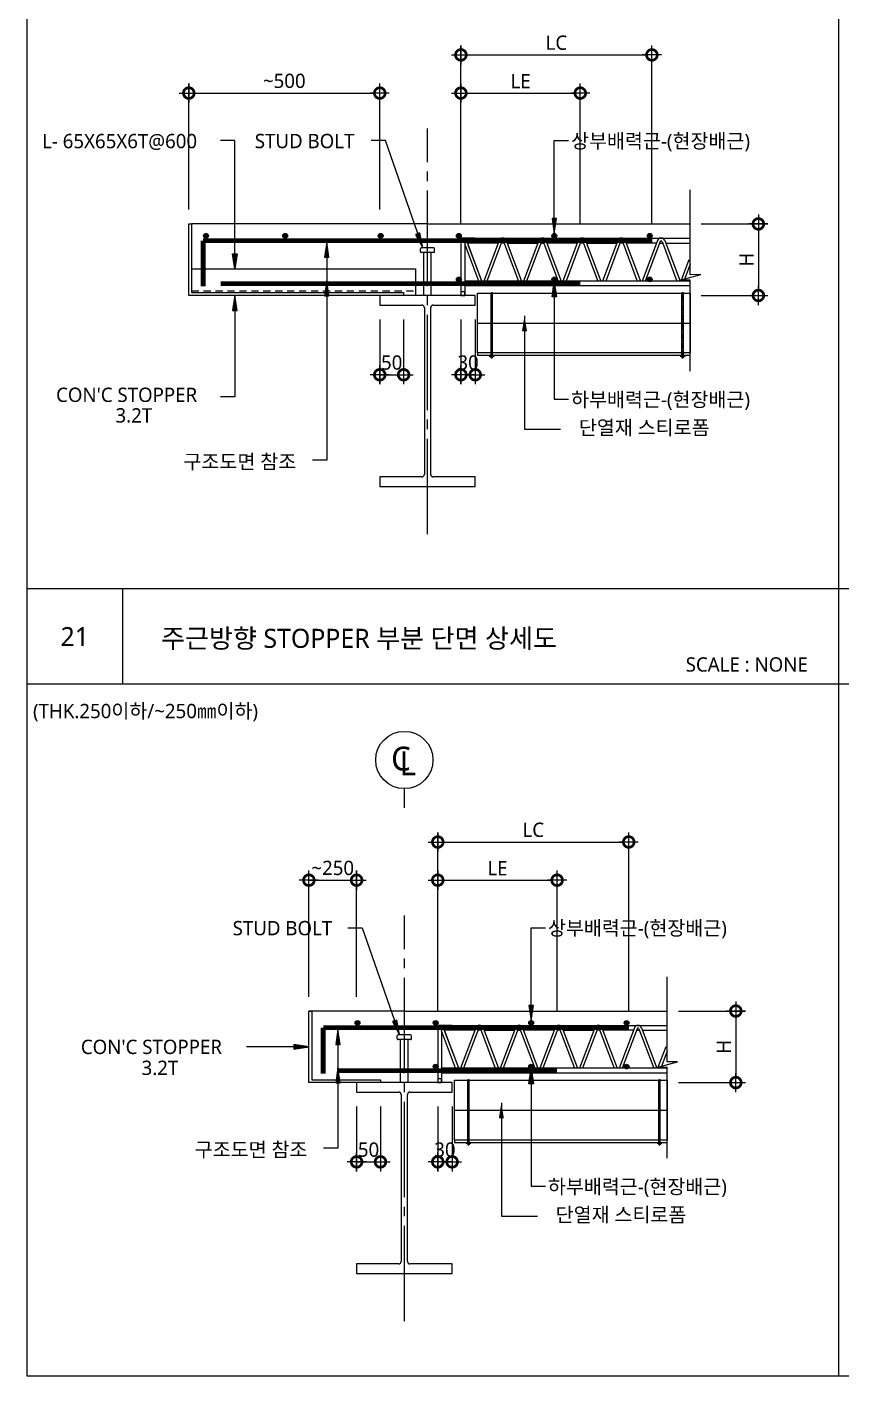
# Model space of a CAD drawing. Extents: x 517 to 33347, y 263 to 5437.
# Drawn here: x 17337 to 19045, y 300 to 3128 of the extents above; entities that cross this region are included whole.
import ezdxf
from ezdxf.enums import TextEntityAlignment as Align

# ---------------------------------------------------------------- set-up
doc = ezdxf.new("R2010")
doc.units = 0
doc.header["$LTSCALE"] = 10
doc.header["$MEASUREMENT"] = 0
for name, pattern in [('CEN', [26, 20, -2, 2, -2]), ('CENTER', [2, 1.25, -0.25, 0.25, -0.25]), ('HID', [2.5, 1.5, -1])]:
    doc.linetypes.add(name, pattern=pattern)
for name, color, linetype in [('7DIM', 7, 'Continuous'), ('CEN', 1, 'CEN'), ('E', 7, 'Continuous'), ('E2', 7, 'Continuous'), ('SEC', 7, 'Continuous'), ('SYM', 6, 'Continuous'), ('SYM-BUB', 3, 'Continuous'), ('SYM-LEAD', 6, 'Continuous'), ('TABLE', 7, 'Continuous'), ('TEXT', 3, 'Continuous'), ('단열재', 7, 'Continuous')]:
    doc.layers.add(name, color=color, linetype=linetype)
doc.styles.add('HD', font='malgun.ttf')
doc.styles.get("Standard").update_dxf_attribs({"font": 'malgun.ttf'})
doc.styles.add('스타일1', font='malgun.ttf')
doc.linetypes.add('BATTING', pattern='A,0.0001,-0.1,[134,ltypeshp.shx,S=0.1,R=0,X=-0.1,Y=0],-0.2,[134,ltypeshp.shx,S=0.1,R=180,X=0.1,Y=0],-0.1', length=0.4001)
doc.dimstyles.new('CJA', dxfattribs={"dimscale": 200, "dimtxt": 3, "dimasz": 1, "dimexe": 2, "dimexo": 3, "dimgap": 1, "dimtad": 1, "dimdec": 0, "dimzin": 1, "dimdsep": 46, "dimlunit": 6, "dimtxsty": '스타일1', "dimblk": 'GAUN-DOT', "dimcen": -2, "dimdle": 2, "dimclrd": 256, "dimclre": 256, "dimclrt": 3, "dimadec": 0, "dimazin": 0, "dimtfac": 1, "dimtdec": 0, "dimtix": 1, "dimtmove": 2, "dimatfit": 3, "dimldrblk": 'DOTSMALL', "dimfxl": 1, "dimtolj": 1, "dimtzin": 1, "dimarcsym": 0})
doc.dimstyles.new('ISO-25', dxfattribs={"dimtxt": 2.5, "dimasz": 2.5, "dimexe": 1.25, "dimexo": 0.625, "dimtad": 1, "dimtxsty": 'Standard', "dimcen": 2.5, "dimadec": 0, "dimazin": 0, "dimtfac": 1, "dimtmove": 0, "dimatfit": 3, "dimfxl": 1, "dimarcsym": 0})

# ---------------------------------------------------------------- blocks, each defined once
blk = doc.blocks.new('GAUN-DOT')
at = {"linetype": 'ByBlock'}
for p, q in [((2, 0), (-2, 0)), ((0, -2), (0, 2))]:
    blk.add_line(p, q, dxfattribs=at)
at = {"const_width": 2.25}
blk.add_lwpolyline([(0, 0.28125, 1), (0, -0.28125, 1)], format="xyb", close=True, dxfattribs=at)
blk = doc.blocks.new('*D146')
at = {"layer": '7DIM', "linetype": 'ByBlock', "lineweight": -2, "transparency": 16777216}
for p, q in [((18749.4, 2714.7), (18889.4, 2714.7)), ((18869.4, 2704.7), (18869.4, 2574.7)), ((18749.4, 2564.7), (18889.4, 2564.7))]:
    blk.add_line(p, q, dxfattribs=at)
at = {"layer": 'DEFPOINTS', "color": 0, "linetype": 'ByBlock', "transparency": 16777216}
for p in [(18719.4, 2714.7), (18719.4, 2564.7), (18869.4, 2564.7)]:
    blk.add_point(p, dxfattribs=at)
at = {"layer": '7DIM', "linetype": 'ByBlock', "lineweight": -2, "transparency": 16777216, "xscale": 10, "yscale": 10, "zscale": 10}
for p, rotation in [((18869.4, 2714.7), 90), ((18869.4, 2564.7), 270)]:
    blk.add_blockref('GAUN-DOT', p, dxfattribs=dict(at, rotation=rotation))
at = {"layer": '7DIM', "color": 3, "linetype": 'ByBlock', "transparency": 16777216, "insert": (18844.4, 2639.7), "char_height": 30, "attachment_point": 5, "rotation": 90, "style": '스타일1'}
blk.add_mtext('\\A1;H', dxfattribs=at)
blk = doc.blocks.new('_DotSmall')
at = {"color": 0, "linetype": 'ByBlock', "const_width": 0.5}
blk.add_lwpolyline([(-0.0625, 0, 1), (0.0625, 0, 1)], format="xyb", close=True, dxfattribs=at)
blk = doc.blocks.new('*D147')
at = {"layer": '7DIM', "linetype": 'ByBlock', "lineweight": -2, "transparency": 16777216}
for p, q in [((18076.4, 2514.7), (18076.4, 2378.5)), ((18126.4, 2514.7), (18126.4, 2378.5)), ((18066.4, 2398.5), (18056.4, 2398.5)), ((18076.4, 2398.5), (18126.4, 2398.5)), ((18136.4, 2398.5), (18146.4, 2398.5))]:
    blk.add_line(p, q, dxfattribs=at)
at = {"layer": 'DEFPOINTS', "color": 0, "linetype": 'ByBlock', "transparency": 16777216}
for p in [(18076.4, 2544.7), (18126.4, 2544.7), (18126.4, 2398.5)]:
    blk.add_point(p, dxfattribs=at)
at = {"layer": '7DIM', "linetype": 'ByBlock', "lineweight": -2, "transparency": 16777216, "xscale": 10, "yscale": 10, "zscale": 10}
blk.add_blockref('GAUN-DOT', (18076.4, 2398.5), dxfattribs=at)
at = {"layer": '7DIM', "linetype": 'ByBlock', "lineweight": -2, "transparency": 16777216, "xscale": 10, "yscale": 10, "zscale": 10, "rotation": 180}
blk.add_blockref('GAUN-DOT', (18126.4, 2398.5), dxfattribs=at)
at = {"layer": '7DIM', "color": 3, "linetype": 'ByBlock', "transparency": 16777216, "insert": (18101.4, 2424), "char_height": 30, "attachment_point": 5, "style": '스타일1'}
blk.add_mtext('\\A1;50', dxfattribs=at)
blk = doc.blocks.new('*D148')
at = {"layer": '7DIM', "linetype": 'ByBlock', "lineweight": -2, "transparency": 16777216}
for p, q in [((17676.4, 2744.7), (17676.4, 3009)), ((18076.4, 2744.7), (18076.4, 3009)), ((17686.4, 2989), (18066.4, 2989))]:
    blk.add_line(p, q, dxfattribs=at)
at = {"layer": 'DEFPOINTS', "color": 0, "linetype": 'ByBlock', "transparency": 16777216}
for p in [(18076.4, 2989), (17676.4, 2714.7), (18076.4, 2714.7)]:
    blk.add_point(p, dxfattribs=at)
at = {"layer": '7DIM', "linetype": 'ByBlock', "lineweight": -2, "transparency": 16777216, "xscale": 10, "yscale": 10, "zscale": 10, "rotation": 180}
blk.add_blockref('GAUN-DOT', (17676.4, 2989), dxfattribs=at)
at = {"layer": '7DIM', "linetype": 'ByBlock', "lineweight": -2, "transparency": 16777216, "xscale": 10, "yscale": 10, "zscale": 10}
blk.add_blockref('GAUN-DOT', (18076.4, 2989), dxfattribs=at)
at = {"layer": '7DIM', "color": 3, "linetype": 'ByBlock', "transparency": 16777216, "insert": (17876.4, 3014.5), "char_height": 30, "attachment_point": 5, "style": '스타일1'}
blk.add_mtext('\\A1;~500', dxfattribs=at)
blk = doc.blocks.new('*D149')
at = {"layer": '7DIM', "linetype": 'ByBlock', "lineweight": -2, "transparency": 16777216}
for p, q in [((18246.4, 2514.7), (18246.4, 2378.5)), ((18276.4, 2514.7), (18276.4, 2378.5)), ((18236.4, 2398.5), (18226.4, 2398.5)), ((18276.4, 2398.5), (18246.4, 2398.5)), ((18286.4, 2398.5), (18296.4, 2398.5))]:
    blk.add_line(p, q, dxfattribs=at)
at = {"layer": 'DEFPOINTS', "color": 0, "linetype": 'ByBlock', "transparency": 16777216}
for p in [(18246.4, 2544.7), (18276.4, 2544.7), (18246.4, 2398.5)]:
    blk.add_point(p, dxfattribs=at)
at = {"layer": '7DIM', "linetype": 'ByBlock', "lineweight": -2, "transparency": 16777216, "xscale": 10, "yscale": 10, "zscale": 10}
blk.add_blockref('GAUN-DOT', (18246.4, 2398.5), dxfattribs=at)
at = {"layer": '7DIM', "linetype": 'ByBlock', "lineweight": -2, "transparency": 16777216, "xscale": 10, "yscale": 10, "zscale": 10, "rotation": 180}
blk.add_blockref('GAUN-DOT', (18276.4, 2398.5), dxfattribs=at)
at = {"layer": '7DIM', "color": 3, "linetype": 'ByBlock', "transparency": 16777216, "insert": (18261.4, 2424), "char_height": 30, "attachment_point": 5, "style": '스타일1'}
blk.add_mtext('\\A1;30', dxfattribs=at)
blk = doc.blocks.new('*D150')
at = {"layer": '7DIM', "linetype": 'ByBlock', "lineweight": -2, "transparency": 16777216}
for p, q in [((18246.4, 2714.7), (18246.4, 3009)), ((18496.4, 2714.7), (18496.4, 3009)), ((18256.4, 2989), (18486.4, 2989))]:
    blk.add_line(p, q, dxfattribs=at)
at = {"layer": 'DEFPOINTS', "color": 0, "linetype": 'ByBlock', "transparency": 16777216}
for p in [(18496.4, 2989), (18246.4, 2684.7), (18496.4, 2684.7)]:
    blk.add_point(p, dxfattribs=at)
at = {"layer": '7DIM', "linetype": 'ByBlock', "lineweight": -2, "transparency": 16777216, "xscale": 10, "yscale": 10, "zscale": 10, "rotation": 180}
blk.add_blockref('GAUN-DOT', (18246.4, 2989), dxfattribs=at)
at = {"layer": '7DIM', "linetype": 'ByBlock', "lineweight": -2, "transparency": 16777216, "xscale": 10, "yscale": 10, "zscale": 10}
blk.add_blockref('GAUN-DOT', (18496.4, 2989), dxfattribs=at)
at = {"layer": '7DIM', "color": 3, "linetype": 'ByBlock', "transparency": 16777216, "insert": (18371.4, 3014), "char_height": 30, "attachment_point": 5, "style": '스타일1'}
blk.add_mtext('\\A1;LE', dxfattribs=at)
blk = doc.blocks.new('*D151')
at = {"layer": '7DIM', "linetype": 'ByBlock', "lineweight": -2, "transparency": 16777216}
for p, q in [((18246.4, 2714.7), (18246.4, 3089)), ((18646.4, 2714.7), (18646.4, 3089)), ((18256.4, 3069), (18636.4, 3069))]:
    blk.add_line(p, q, dxfattribs=at)
at = {"layer": 'DEFPOINTS', "color": 0, "linetype": 'ByBlock', "transparency": 16777216}
for p in [(18646.4, 3069), (18246.4, 2684.7), (18646.4, 2684.7)]:
    blk.add_point(p, dxfattribs=at)
at = {"layer": '7DIM', "linetype": 'ByBlock', "lineweight": -2, "transparency": 16777216, "xscale": 10, "yscale": 10, "zscale": 10, "rotation": 180}
blk.add_blockref('GAUN-DOT', (18246.4, 3069), dxfattribs=at)
at = {"layer": '7DIM', "linetype": 'ByBlock', "lineweight": -2, "transparency": 16777216, "xscale": 10, "yscale": 10, "zscale": 10}
blk.add_blockref('GAUN-DOT', (18646.4, 3069), dxfattribs=at)
at = {"layer": '7DIM', "color": 3, "linetype": 'ByBlock', "transparency": 16777216, "insert": (18446.4, 3094.5), "char_height": 30, "attachment_point": 5, "style": '스타일1'}
blk.add_mtext('\\A1;LC', dxfattribs=at)
blk = doc.blocks.new('볼트')
at = {"linetype": 'ByBlock'}
for p, q in [((181034, -2386.5), (181034, -2255)), ((181034, -2255), (181037, -2255)), ((181037, -2386.5), (181037, -2255))]:
    blk.add_line(p, q, dxfattribs=at)
at = {"layer": 'CEN', "linetype": 'CENTER'}
blk.add_line((181035.5, -2392.6), (181035.5, -2255), dxfattribs=at)
at = {"layer": 'E2', "linetype": 'ByBlock'}
blk.add_line((181035.5, -2387.5), (181035.5, -2389.5), dxfattribs=at)
for points in [[(181030.5, -2387.5), (181030.5, -2386.5), (181040.5, -2386.5), (181040.5, -2387.5)], [(181033, -2389.5), (181033, -2387.5), (181038, -2387.5), (181038, -2389.5)]]:
    blk.add_lwpolyline(points, close=True, dxfattribs=at)
blk = doc.blocks.new('*D67')
at = {"layer": '7DIM', "linetype": 'ByBlock', "lineweight": -2, "transparency": 16777216}
for p, q in [((18197.9, 1064.7), (18197.9, 1439)), ((18207.9, 1419), (18587.9, 1419)), ((18597.9, 1064.7), (18597.9, 1439))]:
    blk.add_line(p, q, dxfattribs=at)
at = {"layer": 'DEFPOINTS', "color": 0, "linetype": 'ByBlock', "transparency": 16777216}
for p in [(18597.9, 1419), (18197.9, 1034.7), (18597.9, 1034.7)]:
    blk.add_point(p, dxfattribs=at)
at = {"layer": '7DIM', "linetype": 'ByBlock', "lineweight": -2, "transparency": 16777216, "xscale": 10, "yscale": 10, "zscale": 10, "rotation": 180}
blk.add_blockref('GAUN-DOT', (18197.9, 1419), dxfattribs=at)
at = {"layer": '7DIM', "linetype": 'ByBlock', "lineweight": -2, "transparency": 16777216, "xscale": 10, "yscale": 10, "zscale": 10}
blk.add_blockref('GAUN-DOT', (18597.9, 1419), dxfattribs=at)
at = {"layer": '7DIM', "color": 3, "linetype": 'ByBlock', "transparency": 16777216, "insert": (18397.9, 1444.5), "char_height": 30, "attachment_point": 5, "style": '스타일1'}
blk.add_mtext('\\A1;LC', dxfattribs=at)
blk = doc.blocks.new('*D68')
at = {"layer": '7DIM', "linetype": 'ByBlock', "lineweight": -2, "transparency": 16777216}
for p, q in [((18197.9, 1064.7), (18197.9, 1359)), ((18447.9, 1064.7), (18447.9, 1359)), ((18207.9, 1339), (18437.9, 1339))]:
    blk.add_line(p, q, dxfattribs=at)
at = {"layer": 'DEFPOINTS', "color": 0, "linetype": 'ByBlock', "transparency": 16777216}
for p in [(18447.9, 1339), (18197.9, 1034.7), (18447.9, 1034.7)]:
    blk.add_point(p, dxfattribs=at)
at = {"layer": '7DIM', "linetype": 'ByBlock', "lineweight": -2, "transparency": 16777216, "xscale": 10, "yscale": 10, "zscale": 10, "rotation": 180}
blk.add_blockref('GAUN-DOT', (18197.9, 1339), dxfattribs=at)
at = {"layer": '7DIM', "linetype": 'ByBlock', "lineweight": -2, "transparency": 16777216, "xscale": 10, "yscale": 10, "zscale": 10}
blk.add_blockref('GAUN-DOT', (18447.9, 1339), dxfattribs=at)
at = {"layer": '7DIM', "color": 3, "linetype": 'ByBlock', "transparency": 16777216, "insert": (18322.9, 1364), "char_height": 30, "attachment_point": 5, "style": '스타일1'}
blk.add_mtext('\\A1;LE', dxfattribs=at)
blk = doc.blocks.new('*D69')
at = {"layer": '7DIM', "linetype": 'ByBlock', "lineweight": -2, "transparency": 16777216}
for p, q in [((17927.9, 1094.7), (17927.9, 1359)), ((18027.9, 1094.7), (18027.9, 1359)), ((17917.9, 1339), (17907.9, 1339)), ((17927.9, 1339), (18027.9, 1339)), ((18037.9, 1339), (18047.9, 1339))]:
    blk.add_line(p, q, dxfattribs=at)
at = {"layer": 'DEFPOINTS', "color": 0, "linetype": 'ByBlock', "transparency": 16777216}
for p in [(18027.9, 1339), (17927.9, 1064.7), (18027.9, 1064.7)]:
    blk.add_point(p, dxfattribs=at)
at = {"layer": '7DIM', "linetype": 'ByBlock', "lineweight": -2, "transparency": 16777216, "xscale": 10, "yscale": 10, "zscale": 10}
blk.add_blockref('GAUN-DOT', (17927.9, 1339), dxfattribs=at)
at = {"layer": '7DIM', "linetype": 'ByBlock', "lineweight": -2, "transparency": 16777216, "xscale": 10, "yscale": 10, "zscale": 10, "rotation": 180}
blk.add_blockref('GAUN-DOT', (18027.9, 1339), dxfattribs=at)
at = {"layer": '7DIM', "color": 3, "linetype": 'ByBlock', "transparency": 16777216, "insert": (17977.9, 1364.5), "char_height": 30, "attachment_point": 5, "style": '스타일1'}
blk.add_mtext('\\A1;~250', dxfattribs=at)
blk = doc.blocks.new('*D70')
at = {"layer": '7DIM', "linetype": 'ByBlock', "lineweight": -2, "transparency": 16777216}
for p, q in [((18027.9, 864.7), (18027.9, 728.5)), ((18077.9, 864.7), (18077.9, 728.5)), ((18017.9, 748.5), (18007.9, 748.5)), ((18027.9, 748.5), (18077.9, 748.5)), ((18087.9, 748.5), (18097.9, 748.5))]:
    blk.add_line(p, q, dxfattribs=at)
at = {"layer": 'DEFPOINTS', "color": 0, "linetype": 'ByBlock', "transparency": 16777216}
for p in [(18027.9, 894.7), (18077.9, 894.7), (18077.9, 748.5)]:
    blk.add_point(p, dxfattribs=at)
at = {"layer": '7DIM', "linetype": 'ByBlock', "lineweight": -2, "transparency": 16777216, "xscale": 10, "yscale": 10, "zscale": 10}
blk.add_blockref('GAUN-DOT', (18027.9, 748.5), dxfattribs=at)
at = {"layer": '7DIM', "linetype": 'ByBlock', "lineweight": -2, "transparency": 16777216, "xscale": 10, "yscale": 10, "zscale": 10, "rotation": 180}
blk.add_blockref('GAUN-DOT', (18077.9, 748.5), dxfattribs=at)
at = {"layer": '7DIM', "color": 3, "linetype": 'ByBlock', "transparency": 16777216, "insert": (18052.9, 774), "char_height": 30, "attachment_point": 5, "style": '스타일1'}
blk.add_mtext('\\A1;50', dxfattribs=at)
blk = doc.blocks.new('*D71')
at = {"layer": '7DIM', "linetype": 'ByBlock', "lineweight": -2, "transparency": 16777216}
for p, q in [((18702.2, 1064.7), (18842.2, 1064.7)), ((18822.2, 1054.7), (18822.2, 924.7)), ((18702.2, 914.7), (18842.2, 914.7))]:
    blk.add_line(p, q, dxfattribs=at)
at = {"layer": 'DEFPOINTS', "color": 0, "linetype": 'ByBlock', "transparency": 16777216}
for p in [(18672.2, 1064.7), (18672.2, 914.7), (18822.2, 914.7)]:
    blk.add_point(p, dxfattribs=at)
at = {"layer": '7DIM', "linetype": 'ByBlock', "lineweight": -2, "transparency": 16777216, "xscale": 10, "yscale": 10, "zscale": 10}
for p, rotation in [((18822.2, 1064.7), 90), ((18822.2, 914.7), 270)]:
    blk.add_blockref('GAUN-DOT', p, dxfattribs=dict(at, rotation=rotation))
at = {"layer": '7DIM', "color": 3, "linetype": 'ByBlock', "transparency": 16777216, "insert": (18797.2, 989.7), "char_height": 30, "attachment_point": 5, "rotation": 90, "style": '스타일1'}
blk.add_mtext('\\A1;H', dxfattribs=at)
blk = doc.blocks.new('*D72')
at = {"layer": '7DIM', "linetype": 'ByBlock', "lineweight": -2, "transparency": 16777216}
for p, q in [((18197.9, 864.7), (18197.9, 728.5)), ((18227.9, 864.7), (18227.9, 728.5)), ((18187.9, 748.5), (18177.9, 748.5)), ((18227.9, 748.5), (18197.9, 748.5)), ((18237.9, 748.5), (18247.9, 748.5))]:
    blk.add_line(p, q, dxfattribs=at)
at = {"layer": 'DEFPOINTS', "color": 0, "linetype": 'ByBlock', "transparency": 16777216}
for p in [(18197.9, 894.7), (18227.9, 894.7), (18197.9, 748.5)]:
    blk.add_point(p, dxfattribs=at)
at = {"layer": '7DIM', "linetype": 'ByBlock', "lineweight": -2, "transparency": 16777216, "xscale": 10, "yscale": 10, "zscale": 10}
blk.add_blockref('GAUN-DOT', (18197.9, 748.5), dxfattribs=at)
at = {"layer": '7DIM', "linetype": 'ByBlock', "lineweight": -2, "transparency": 16777216, "xscale": 10, "yscale": 10, "zscale": 10, "rotation": 180}
blk.add_blockref('GAUN-DOT', (18227.9, 748.5), dxfattribs=at)
at = {"layer": '7DIM', "color": 3, "linetype": 'ByBlock', "transparency": 16777216, "insert": (18212.9, 774), "char_height": 30, "attachment_point": 5, "style": '스타일1'}
blk.add_mtext('\\A1;30', dxfattribs=at)

msp = doc.modelspace()

# ---------------------------------------------------------------- hatches: boundary and pattern name
at = {"linetype": 'ByBlock'}
h = msp.add_hatch(color=256, dxfattribs=at)
h.paths.add_polyline_path([(18160.5, 2695.9), (18156.1, 2694.3), (18166.4, 2664.7)])
h.paths.add_polyline_path([(18156.1, 2694.3), (18151.6, 2692.8), (18166.4, 2664.7)])
at = {"layer": 'SEC'}
h = msp.add_hatch(color=3, dxfattribs=at)
edge = h.paths.add_edge_path()
edge.add_arc((17712.4, 2689.8), 5, 0, 360)
h = msp.add_hatch(color=3, dxfattribs=at)
edge = h.paths.add_edge_path()
edge.add_arc((17878.3, 2689.8), 5, 0, 360)
h = msp.add_hatch(color=3, dxfattribs=at)
edge = h.paths.add_edge_path()
edge.add_arc((18078.3, 2689.8), 5, 0, 360)
h = msp.add_hatch(color=3, dxfattribs=at)
edge = h.paths.add_edge_path()
edge.add_arc((18242, 2689.8), 5, 0, 360)
h = msp.add_hatch(color=3, dxfattribs=at)
edge = h.paths.add_edge_path()
edge.add_arc((18442, 2689.8), 5, 0, 360)
h = msp.add_hatch(color=3, dxfattribs=at)
edge = h.paths.add_edge_path()
edge.add_arc((18642, 2689.8), 5, 0, 360)
h = msp.add_hatch(color=3, dxfattribs=at)
edge = h.paths.add_edge_path()
edge.add_arc((18242, 2598.3), 5, 0, 360)
h = msp.add_hatch(color=3, dxfattribs=at)
edge = h.paths.add_edge_path()
edge.add_arc((18442, 2598.3), 5, 0, 360)
h = msp.add_hatch(color=3, dxfattribs=at)
edge = h.paths.add_edge_path()
edge.add_arc((18642, 2598.3), 5, 0, 360)
h = msp.add_hatch(color=3, dxfattribs=at)
edge = h.paths.add_edge_path()
edge.add_arc((18029.8, 1039.8), 5, 0, 360)
h = msp.add_hatch(color=3, dxfattribs=at)
edge = h.paths.add_edge_path()
edge.add_arc((18193.5, 1039.8), 5, 0, 360)
h = msp.add_hatch(color=3, dxfattribs=at)
edge = h.paths.add_edge_path()
edge.add_arc((18393.5, 1039.8), 5, 0, 360)
h = msp.add_hatch(color=3, dxfattribs=at)
edge = h.paths.add_edge_path()
edge.add_arc((18593.5, 1039.8), 5, 0, 360)
h = msp.add_hatch(color=3, dxfattribs=at)
edge = h.paths.add_edge_path()
edge.add_arc((18193.5, 948.3), 5, 0, 360)
h = msp.add_hatch(color=3, dxfattribs=at)
edge = h.paths.add_edge_path()
edge.add_arc((18393.5, 948.3), 5, 0, 360)
h = msp.add_hatch(color=3, dxfattribs=at)
edge = h.paths.add_edge_path()
edge.add_arc((18593.5, 948.3), 5, 0, 360)
at = {"layer": 'SYM-LEAD'}
h = msp.add_hatch(color=256, dxfattribs=at)
h.paths.add_polyline_path([(18446.7, 2726.2), (18442, 2726.2), (18442, 2694.8)])
h.paths.add_polyline_path([(18442, 2726.2), (18437.3, 2726.2), (18442, 2694.8)])
h = msp.add_hatch(color=256, dxfattribs=at)
h.paths.add_polyline_path([(17960.6, 2644.9), (17965.3, 2644.9), (17965.3, 2676.3)])
h.paths.add_polyline_path([(17965.3, 2644.9), (17970, 2644.9), (17965.3, 2676.3)])
h = msp.add_hatch(color=256, dxfattribs=at)
h.paths.add_polyline_path([(17772.6, 2620.7), (17772.6, 2652.1), (17767.9, 2652.1)])
h.paths.add_polyline_path([(17772.6, 2620.7), (17777.4, 2652.1), (17772.6, 2652.1)])
h = msp.add_hatch(color=256, dxfattribs=at)
h.paths.add_polyline_path([(17960.6, 2564.3), (17965.3, 2564.3), (17965.3, 2595.7)])
h.paths.add_polyline_path([(17965.3, 2564.3), (17970, 2564.3), (17965.3, 2595.7)])
h = msp.add_hatch(color=256, dxfattribs=at)
h.paths.add_polyline_path([(18442, 2593.3), (18442, 2561.9), (18446.7, 2561.9)])
h.paths.add_polyline_path([(18442, 2593.3), (18437.3, 2561.9), (18442, 2561.9)])
h = msp.add_hatch(color=256, dxfattribs=at)
h.paths.add_polyline_path([(17772.6, 2564.7), (17772.6, 2533.2), (17767.9, 2533.2)])
h.paths.add_polyline_path([(17772.6, 2564.7), (17777.4, 2533.2), (17772.6, 2533.2)])
h = msp.add_hatch(color=256, dxfattribs=at)
h.paths.add_polyline_path([(18398.2, 1076.2), (18393.5, 1076.2), (18393.5, 1044.8)])
h.paths.add_polyline_path([(18393.5, 1076.2), (18388.8, 1076.2), (18393.5, 1044.8)])
h = msp.add_hatch(color=256, dxfattribs=at)
h.paths.add_polyline_path([(17984.1, 994.9), (17988.8, 994.9), (17988.8, 1026.3)])
h.paths.add_polyline_path([(17988.8, 994.9), (17993.5, 994.9), (17988.8, 1026.3)])
h = msp.add_hatch(color=256, dxfattribs=at)
h.paths.add_polyline_path([(18112, 1045.9), (18107.6, 1044.3), (18117.9, 1014.7)])
h.paths.add_polyline_path([(18107.6, 1044.3), (18103.1, 1042.8), (18117.9, 1014.7)])
h = msp.add_hatch(color=256, dxfattribs=at)
h.paths.add_polyline_path([(17896.5, 994.4), (17896.5, 989.7), (17927.9, 989.7)])
h.paths.add_polyline_path([(17896.5, 989.7), (17896.5, 984.9), (17927.9, 989.7)])
h = msp.add_hatch(color=256, dxfattribs=at)
h.paths.add_polyline_path([(17984.1, 914.3), (17988.8, 914.3), (17988.8, 945.7)])
h.paths.add_polyline_path([(17988.8, 914.3), (17993.5, 914.3), (17988.8, 945.7)])
h = msp.add_hatch(color=256, dxfattribs=at)
h.paths.add_polyline_path([(18393.5, 943.3), (18393.5, 911.9), (18398.2, 911.9)])
h.paths.add_polyline_path([(18393.5, 943.3), (18388.8, 911.9), (18393.5, 911.9)])

# ---------------------------------------------------------------- linework, layer by layer
at = {"linetype": 'BATTING', "ltscale": 15.5}
for p, q in [((18281.4, 2506.9), (18726.8, 2506.9)), ((18232.9, 856.9), (18678.3, 856.9))]:
    msp.add_line(p, q, dxfattribs=at)
at = {"linetype": 'ByBlock'}
for p, q in [((18726.8, 2444.2), (18281.4, 2444.2)), ((18281.4, 2444.2), (18281.4, 2438.7)), ((18726.8, 2438.7), (18281.4, 2438.7)), ((17965.3, 2219.6), (17935.3, 2219.6)), ((18678.3, 794.2), (18232.9, 794.2)), ((18232.9, 794.2), (18232.9, 788.7)), ((18678.3, 788.7), (18232.9, 788.7))]:
    msp.add_line(p, q, dxfattribs=at)
at = {"linetype": 'Continuous'}
msp.add_lwpolyline([(18160.5, 2695.9), (18151.6, 2692.8), (18166.4, 2664.7), (18160.5, 2695.9)], dxfattribs=at)
at = {"color": 3, "linetype": 'Continuous', "const_width": 10}
for points in [[(17706.4, 2679.7), (18176.4, 2679.7)], [(17706.5, 2679.7), (17706.5, 2583.7)], [(18647, 2679.7), (18176.4, 2679.7)], [(17743, 2589.5), (18176.4, 2589.5)], [(18496.4, 2589.7), (18176.4, 2589.7)], [(17957.9, 1029.7), (18127.9, 1029.7)], [(17957.9, 1029.7), (17957.9, 933.7)], [(18598.5, 1029.7), (18127.9, 1029.7)], [(17988.8, 939.7), (18127.9, 939.7)], [(18447.9, 939.7), (18127.9, 939.7)]]:
    msp.add_lwpolyline(points, dxfattribs=at)
at = {"layer": 'CEN', "linetype": 'CEN'}
for p, q in [((18176.4, 2064.5), (18176.4, 2914.7)), ((18127.9, 414.5), (18127.9, 1264.7))]:
    msp.add_line(p, q, dxfattribs=at)
at = {"layer": 'E', "linetype": 'ByBlock'}
for p, q in [((18176.4, 2714.7), (17682.4, 2714.7)), ((18127.9, 1064.7), (17927.9, 1064.7))]:
    msp.add_line(p, q, dxfattribs=at)
at = {"layer": 'E'}
for p, q in [((18246.4, 2684.7), (18726.8, 2684.7)), ((18276.5, 2684.7), (18246.4, 2684.7)), ((18246.4, 2684.7), (18246.4, 2674.7)), ((18246.4, 2684.7), (18246.4, 2572.7)), ((18254.4, 2684.7), (18254.4, 2564.7)), ((18283.9, 2594.7), (18254.4, 2672.9)), ((18283.9, 2594.7), (18254.4, 2672.9)), ((18290.3, 2594.7), (18256.4, 2684.7)), ((18324.3, 2674.7), (18260.2, 2674.7)), ((18290.3, 2594.7), (18260.2, 2674.7)), ((18326.3, 2679.8), (18294.2, 2594.7)), ((18331.9, 2677.7), (18300.6, 2594.7)), ((18336.8, 2674.7), (18330.7, 2674.7)), ((18336.8, 2674.7), (18330.7, 2674.7)), ((18335.6, 2677.7), (18366.9, 2594.7)), ((18341.2, 2679.8), (18373.3, 2594.7)), ((18343.2, 2674.7), (18407.3, 2674.7)), ((18409.3, 2679.8), (18377.2, 2594.7)), ((18414.9, 2677.7), (18383.6, 2594.7)), ((18413.7, 2674.7), (18419.8, 2674.7)), ((18413.7, 2674.7), (18419.8, 2674.7)), ((18418.6, 2677.7), (18449.9, 2594.7)), ((18424.2, 2679.8), (18456.3, 2594.7)), ((18490.3, 2674.7), (18426.2, 2674.7)), ((18492.3, 2679.8), (18460.2, 2594.7)), ((18497.9, 2677.7), (18466.6, 2594.7)), ((18502.8, 2674.7), (18496.7, 2674.7)), ((18502.8, 2674.7), (18496.7, 2674.7)), ((18501.6, 2677.7), (18532.9, 2594.7)), ((18507.2, 2679.8), (18539.3, 2594.7)), ((18509.2, 2674.7), (18573.3, 2674.7)), ((18575.3, 2679.8), (18543.2, 2594.7)), ((18580.9, 2677.7), (18549.6, 2594.7)), ((18585.8, 2674.7), (18579.7, 2674.7)), ((18585.8, 2674.7), (18579.7, 2674.7)), ((18584.6, 2677.7), (18615.9, 2594.7)), ((18590.2, 2679.8), (18622.3, 2594.7)), ((18656.3, 2674.7), (18592.2, 2674.7)), ((18658.3, 2679.8), (18626.2, 2594.7)), ((18663.9, 2677.7), (18632.6, 2594.7)), ((18662.7, 2674.7), (18668.8, 2674.7)), ((18662.7, 2674.7), (18668.8, 2674.7)), ((18667.6, 2677.7), (18698.9, 2594.7)), ((18673.2, 2679.8), (18705.3, 2594.7)), ((18675.2, 2674.7), (18726.8, 2674.7)), ((18723.8, 2639.7), (18706.9, 2594.7)), ((18726.8, 2630.6), (18713.3, 2594.7)), ((18246.4, 2592.7), (18246.4, 2582.7)), ((18726.8, 2594.7), (18254.4, 2594.7)), ((18726.8, 2584.7), (18254.4, 2584.7)), ((18197.9, 1034.7), (18678.3, 1034.7)), ((18228, 1034.7), (18197.9, 1034.7)), ((18197.9, 1034.7), (18197.9, 1024.7)), ((18197.9, 1034.7), (18197.9, 922.7)), ((18205.9, 1034.7), (18205.9, 914.7)), ((18235.3, 944.7), (18205.9, 1022.9)), ((18235.3, 944.7), (18205.9, 1022.9)), ((18241.8, 944.7), (18207.9, 1034.7)), ((18275.8, 1024.7), (18211.7, 1024.7)), ((18241.8, 944.7), (18211.7, 1024.7)), ((18277.7, 1029.8), (18245.7, 944.7)), ((18283.4, 1027.7), (18252.1, 944.7)), ((18288.2, 1024.7), (18282.2, 1024.7)), ((18288.2, 1024.7), (18282.2, 1024.7)), ((18287.1, 1027.7), (18318.3, 944.7)), ((18292.7, 1029.8), (18324.8, 944.7)), ((18294.7, 1024.7), (18358.8, 1024.7)), ((18360.7, 1029.8), (18328.7, 944.7)), ((18366.4, 1027.7), (18335.1, 944.7)), ((18365.2, 1024.7), (18371.2, 1024.7)), ((18365.2, 1024.7), (18371.2, 1024.7)), ((18370.1, 1027.7), (18401.3, 944.7)), ((18375.7, 1029.8), (18407.8, 944.7)), ((18441.8, 1024.7), (18377.7, 1024.7)), ((18443.7, 1029.8), (18411.7, 944.7)), ((18449.4, 1027.7), (18418.1, 944.7)), ((18454.2, 1024.7), (18448.2, 1024.7)), ((18454.2, 1024.7), (18448.2, 1024.7)), ((18453.1, 1027.7), (18484.3, 944.7)), ((18458.7, 1029.8), (18490.8, 944.7)), ((18460.6, 1024.7), (18524.8, 1024.7)), ((18526.7, 1029.8), (18494.7, 944.7)), ((18532.4, 1027.7), (18501.1, 944.7)), ((18537.2, 1024.7), (18531.2, 1024.7)), ((18537.2, 1024.7), (18531.2, 1024.7)), ((18536.1, 1027.7), (18567.3, 944.7)), ((18541.7, 1029.8), (18573.8, 944.7)), ((18607.8, 1024.7), (18543.6, 1024.7)), ((18609.7, 1029.8), (18577.7, 944.7)), ((18615.3, 1027.7), (18584.1, 944.7)), ((18614.2, 1024.7), (18620.2, 1024.7)), ((18614.2, 1024.7), (18620.2, 1024.7)), ((18619.1, 1027.7), (18650.3, 944.7)), ((18624.7, 1029.8), (18656.7, 944.7)), ((18626.6, 1024.7), (18678.3, 1024.7)), ((18675.3, 989.7), (18658.4, 944.7)), ((18678.3, 980.6), (18664.8, 944.7)), ((18197.9, 942.7), (18197.9, 932.7)), ((18678.3, 944.7), (18205.9, 944.7)), ((18678.3, 934.7), (18205.9, 934.7))]:
    msp.add_line(p, q, dxfattribs=at)
at = {"layer": 'E', "linetype": 'ByBlock'}
for points in [[(18254.4, 2572.7), (18246.4, 2572.7), (18246.4, 2564.7), (18254.4, 2564.7)], [(18205.9, 922.7), (18197.9, 922.7), (18197.9, 914.7), (18205.9, 914.7)]]:
    msp.add_lwpolyline(points, close=True, dxfattribs=at)
at = {"layer": 'E'}
for centre, radius in [((18333.7, 2677), 8), ((18333.7, 2677), 2), ((18416.7, 2677), 8), ((18416.7, 2677), 2), ((18499.7, 2677), 8), ((18499.7, 2677), 2), ((18582.7, 2677), 8), ((18582.7, 2677), 2), ((18665.7, 2677), 8), ((18665.7, 2677), 2), ((18285.2, 1027), 8), ((18285.2, 1027), 2), ((18368.2, 1027), 8), ((18368.2, 1027), 2), ((18451.2, 1027), 8), ((18451.2, 1027), 2), ((18534.2, 1027), 8), ((18534.2, 1027), 2), ((18617.2, 1027), 8), ((18617.2, 1027), 2)]:
    msp.add_arc(centre, radius, 20.6208, 159.3792, dxfattribs=at)
at = {"layer": 'E2', "color": 4}
for p, q in [((17676.4, 2714.7), (17682.4, 2714.7)), ((17676.4, 2564.7), (17676.4, 2714.7)), ((17682.4, 2714.7), (17682.4, 2570.7)), ((17682.4, 2620.7), (18151.4, 2620.7)), ((18151.4, 2620.7), (18151.4, 2564.7)), ((18126.4, 2564.7), (17676.4, 2564.7)), ((17682.4, 2570.7), (18126.4, 2570.7)), ((18126.4, 2570.7), (18126.4, 2564.7)), ((17927.9, 914.7), (17927.9, 1064.7)), ((17927.9, 1064.7), (17933.9, 1064.7)), ((17933.9, 1064.7), (17933.9, 920.7)), ((18077.9, 914.7), (17927.9, 914.7)), ((17933.9, 920.7), (18077.9, 920.7)), ((18077.9, 920.7), (18077.9, 914.7))]:
    msp.add_line(p, q, dxfattribs=at)
at = {"layer": 'E2'}
for p, q in [((18176.4, 2714.7), (18726.8, 2714.7)), ((18127.9, 1064.7), (18678.3, 1064.7))]:
    msp.add_line(p, q, dxfattribs=at)
at = {"layer": 'E2', "linetype": 'ByBlock'}
for p, q in [((18161.4, 2656.7), (18161.4, 2662.7)), ((18191.4, 2656.7), (18191.4, 2662.7)), ((18168.4, 2564.7), (18168.4, 2654.7)), ((18184.4, 2564.7), (18184.4, 2654.7)), ((18112.9, 1006.7), (18112.9, 1012.7)), ((18119.9, 914.7), (18119.9, 1004.7)), ((18135.9, 914.7), (18135.9, 1004.7)), ((18142.9, 1006.7), (18142.9, 1012.7))]:
    msp.add_line(p, q, dxfattribs=at)
at = {"layer": 'E2', "color": 4, "linetype": 'HID'}
msp.add_line((17682.4, 2574.7), (18151.4, 2574.7), dxfattribs=at)
at = {"layer": 'E2', "linetype": 'ByBlock'}
for centre, start, end in [((18163.4, 2662.7), 90, 180), ((18189.4, 2662.7), 0, 90), ((18163.4, 2656.7), 180, 270), ((18189.4, 2656.7), 270, 0), ((18114.9, 1012.7), 90, 180), ((18114.9, 1006.7), 180, 270), ((18140.9, 1012.7), 0, 90), ((18140.9, 1006.7), 270, 0)]:
    msp.add_arc(centre, 2, start, end, dxfattribs=at)
at = {"layer": 'SEC'}
for p, q in [((18189.4, 2664.7), (18163.4, 2664.7)), ((18189.4, 2654.7), (18163.4, 2654.7)), ((18076.4, 2564.7), (18076.4, 2544.7)), ((18276.4, 2564.7), (18076.4, 2564.7)), ((18276.4, 2544.7), (18276.4, 2564.7)), ((18076.4, 2544.7), (18164.6, 2544.7)), ((18169.8, 2539.6), (18169.8, 2189.6)), ((18183.1, 2189.6), (18183.1, 2539.6)), ((18188.2, 2544.7), (18276.4, 2544.7)), ((18076.4, 2184.5), (18076.4, 2164.5)), ((18164.6, 2184.5), (18076.4, 2184.5)), ((18276.4, 2184.5), (18188.2, 2184.5)), ((18276.4, 2164.5), (18276.4, 2184.5)), ((18076.4, 2164.5), (18276.4, 2164.5)), ((18140.9, 1014.7), (18114.9, 1014.7)), ((18140.9, 1004.7), (18114.9, 1004.7)), ((18027.9, 914.7), (18027.9, 894.7)), ((18227.9, 914.7), (18027.9, 914.7)), ((18227.9, 894.7), (18227.9, 914.7)), ((18027.9, 894.7), (18116.1, 894.7)), ((18121.2, 889.6), (18121.2, 539.6)), ((18134.5, 539.6), (18134.5, 889.6)), ((18139.7, 894.7), (18227.9, 894.7)), ((18027.9, 534.5), (18027.9, 514.5)), ((18116.1, 534.5), (18027.9, 534.5)), ((18027.9, 514.5), (18227.9, 514.5)), ((18227.9, 534.5), (18139.7, 534.5)), ((18227.9, 514.5), (18227.9, 534.5))]:
    msp.add_line(p, q, dxfattribs=at)
at = {"layer": 'SEC', "color": 3}
for centre in [(17712.4, 2689.8), (17878.3, 2689.8), (18078.3, 2689.8), (18242, 2689.8), (18442, 2689.8), (18642, 2689.8), (18242, 2598.3), (18442, 2598.3), (18642, 2598.3), (18029.8, 1039.8), (18193.5, 1039.8), (18393.5, 1039.8), (18593.5, 1039.8), (18193.5, 948.3), (18393.5, 948.3), (18593.5, 948.3)]:
    msp.add_circle(centre, 5, dxfattribs=at)
at = {"layer": 'SEC'}
for centre, start, end in [((18164.6, 2539.6), 0, 90), ((18188.2, 2539.6), 90, 180), ((18164.6, 2189.6), 270, 0), ((18188.2, 2189.6), 180, 270), ((18116.1, 889.6), 0, 90), ((18139.7, 889.6), 90, 180), ((18116.1, 539.6), 270, 0), ((18139.7, 539.6), 180, 270)]:
    msp.add_arc(centre, 5.11, start, end, dxfattribs=at)
at = {"layer": 'SYM'}
for points in [[(18726.7, 2406.4), (18726.9, 2597), (18704.6, 2596.6), (18748.8, 2608.5), (18726.9, 2608), (18726.8, 2786.1)], [(18678.2, 756.4), (18678.3, 947), (18656.1, 946.6), (18700.3, 958.5), (18678.3, 958), (18678.3, 1136.1)]]:
    msp.add_lwpolyline(points, dxfattribs=at)
at = {"layer": 'SYM-BUB', "color": 6, "linetype": 'ByBlock'}
msp.add_line((18127.9, 1491), (18127.9, 1531), dxfattribs=at)
msp.add_circle((18127.9, 1591), 60, dxfattribs=at)
at = {"layer": 'SYM-LEAD'}
for p, q in [((17965.3, 2676.3), (17965.3, 2219.6)), ((17988.8, 1026.3), (17988.8, 824.4)), ((17927.9, 989.7), (17797.4, 989.7))]:
    msp.add_line(p, q, dxfattribs=at)
for points in [[(17772.6, 2620.7), (17772.6, 2889.3), (17742.6, 2889.3)], [(18166.4, 2664.7), (18088.2, 2889.3), (18058.2, 2889.3)], [(18442, 2694.8), (18442, 2889.3), (18472, 2889.3)], [(18446.7, 2726.2), (18437.3, 2726.2), (18442, 2694.8), (18446.7, 2726.2)], [(17960.6, 2644.9), (17970, 2644.9), (17965.3, 2676.3), (17960.6, 2644.9)], [(17767.9, 2652.1), (17777.4, 2652.1), (17772.6, 2620.7), (17767.9, 2652.1)], [(17960.6, 2564.3), (17970, 2564.3), (17965.3, 2595.7), (17960.6, 2564.3)], [(18446.7, 2561.9), (18437.3, 2561.9), (18442, 2593.3), (18446.7, 2561.9)], [(18442, 2593.3), (18442, 2347.4), (18472, 2347.4)], [(17772.6, 2564.7), (17772.6, 2352.6), (17742.6, 2352.6)], [(17767.9, 2533.2), (17777.4, 2533.2), (17772.6, 2564.7), (17767.9, 2533.2)], [(18009.7, 1239.3), (18039.7, 1239.3), (18117.9, 1014.7)], [(18393.5, 1044.8), (18393.5, 1239.3), (18423.5, 1239.3)], [(18398.2, 1076.2), (18388.8, 1076.2), (18393.5, 1044.8), (18398.2, 1076.2)], [(17984.1, 994.9), (17993.5, 994.9), (17988.8, 1026.3), (17984.1, 994.9)], [(18112, 1045.9), (18103.1, 1042.8), (18117.9, 1014.7), (18112, 1045.9)], [(17896.5, 994.4), (17896.5, 984.9), (17927.9, 989.7), (17896.5, 994.4)], [(17988.8, 945.7), (17988.8, 777.5), (17958.8, 777.5)], [(17984.1, 914.3), (17993.5, 914.3), (17988.8, 945.7), (17984.1, 914.3)], [(18398.2, 911.9), (18388.8, 911.9), (18393.5, 943.3), (18398.2, 911.9)], [(18393.5, 943.3), (18393.5, 697.4), (18423.5, 697.4)]]:
    msp.add_lwpolyline(points, dxfattribs=at)
at = {"layer": 'TABLE', "color": 3}
for p, q in [((19037.5, 5249.6), (19037.5, 299.6)), ((24137.5, 1949.6), (17337.5, 1949.6))]:
    msp.add_line(p, q, dxfattribs=at)
at = {"layer": 'TABLE', "color": 4}
for p, q in [((17537.5, 1949.6), (17537.5, 1749.6)), ((24137.5, 1749.6), (17337.5, 1749.6))]:
    msp.add_line(p, q, dxfattribs=at)
at = {"layer": 'TABLE', "color": 3}
msp.add_lwpolyline([(17337.5, 5249.6), (24137.5, 5249.6), (24137.5, 299.6), (17337.5, 299.6)], close=True, dxfattribs=at)
at = {"layer": '단열재', "ltscale": 10}
for points in [[(18281.4, 2569.7), (18726.8, 2569.7), (18726.8, 2444.2), (18281.4, 2444.2)], [(18232.9, 919.7), (18678.3, 919.7), (18678.3, 794.2), (18232.9, 794.2)]]:
    msp.add_lwpolyline(points, close=True, dxfattribs=at)

# ---------------------------------------------------------------- block references
at = {"linetype": 'ByBlock', "xscale": -1}
for p in [(199346.4, 4825.2), (199746.4, 4825.2), (199297.9, 3175.2), (199697.9, 3175.2)]:
    msp.add_blockref('볼트', p, dxfattribs=at)

# ---------------------------------------------------------------- texts
at = {"layer": 'TEXT', "linetype": 'ByBlock'}
for s, height, style, p in [('L- 65X65X6T@600', 30, '스타일1', (17369.1, 2873.4)), ('STUD BOLT', 30, '스타일1', (17814.7, 2873.5)), ('상부배력근-(현장배근)', 30, '스타일1', (18477.1, 2873.5)), ("CON'C STOPPER", 30, '스타일1', (17398.4, 2341.5)), ('하부배력근-(현장배근)', 30, '스타일1', (18477.1, 2331.6)), ('3.2T', 30, '스타일1', (17522.8, 2298.4)), ('구조도면 참조', 30, '스타일1', (17665.3, 2201.3)), ('주근방향 STOPPER 부분 단면 상세도', 40, '스타일1', (17618.4, 1826)), ('(THK.250이하/~250㎜이하)', 30, '스타일1', (17350.1, 1678.6)), ('C', 50, 'HD', (18100.1, 1568.9)), ('L', 50, 'HD', (18118.1, 1558.9)), ('STUD BOLT', 30, '스타일1', (17768.2, 1223.5)), ('상부배력근-(현장배근)', 30, '스타일1', (18428.6, 1223.5)), ("CON'C STOPPER", 30, '스타일1', (17450.3, 974.6)), ('3.2T', 30, '스타일1', (17577.5, 930.7)), ('구조도면 참조', 30, '스타일1', (17688.9, 759.2)), ('하부배력근-(현장배근)', 30, '스타일1', (18428.6, 681.6))]:
    msp.add_text(s, height=height, dxfattribs=dict(at, style=style)).set_placement(p)
at = {"layer": 'TEXT', "linetype": 'ByBlock', "style": '스타일1'}
for p in [(18767.2, 2287.7), (18718.6, 637.7)]:
    msp.add_text('단열재 스티로폼', height=30, dxfattribs=at).set_placement(p, align=Align.MIDDLE_RIGHT)
at = {"layer": 'TEXT', "color": 6, "linetype": 'ByBlock', "style": '스타일1'}
msp.add_text('21', height=40, dxfattribs=at).set_placement((17437.5, 1849.6), align=Align.MIDDLE_CENTER)
at = {"layer": 'TEXT', "color": 3, "style": '스타일1'}
msp.add_text('SCALE : NONE', height=30, dxfattribs=at).set_placement((18717.2, 1776.2))

# ---------------------------------------------------------------- dimensions: what is measured, and where the dimension line sits
at = {"layer": '7DIM', "linetype": 'ByBlock'}
for base, p1, p2, text, picture, middle in [((18646.4, 3069), (18246.4, 2684.7), (18646.4, 2684.7), 'LC', '*D151', (18446.4, 3094.5)), ((18076.4, 2989), (17676.4, 2714.7), (18076.4, 2714.7), '~500', '*D148', (17876.4, 3014.5)), ((18496.4, 2989), (18246.4, 2684.7), (18496.4, 2684.7), 'LE', '*D150', (18371.4, 3014)), ((18246.4, 2398.5), (18276.4, 2544.7), (18246.4, 2544.7), '30', '*D149', (18261.4, 2424)), ((18597.9, 1419), (18197.9, 1034.7), (18597.9, 1034.7), 'LC', '*D67', (18397.9, 1444.5)), ((18027.9, 1339), (17927.9, 1064.7), (18027.9, 1064.7), '~250', '*D69', (17977.9, 1364.5)), ((18447.9, 1339), (18197.9, 1034.7), (18447.9, 1034.7), 'LE', '*D68', (18322.9, 1364)), ((18197.9, 748.5), (18227.9, 894.7), (18197.9, 894.7), '30', '*D72', (18212.9, 774))]:
    dim = msp.add_linear_dim(base=base, p1=p1, p2=p2, text=text, dimstyle='CJA', override={"dimscale": 10}, dxfattribs=at)
    dim.commit()
    dim.dimension.update_dxf_attribs({"geometry": picture, "text_midpoint": middle})
for base, p1, p2, angle, text, picture, middle in [((18869.4, 2564.7), (18719.4, 2714.7), (18719.4, 2564.7), 90, 'H', '*D146', (18844.4, 2639.7)), ((18126.4, 2398.5), (18076.4, 2544.7), (18126.4, 2544.7), 180, '50', '*D147', (18101.4, 2424)), ((18822.2, 914.7), (18672.2, 1064.7), (18672.2, 914.7), 90, 'H', '*D71', (18797.2, 989.7)), ((18077.9, 748.5), (18027.9, 894.7), (18077.9, 894.7), 180, '50', '*D70', (18052.9, 774))]:
    dim = msp.add_linear_dim(base=base, p1=p1, p2=p2, angle=angle, text=text, dimstyle='CJA', override={"dimscale": 10}, dxfattribs=at)
    dim.commit()
    dim.dimension.update_dxf_attribs({"geometry": picture, "text_midpoint": middle})

# ---------------------------------------------------------------- leaders
at = {"layer": 'SYM-LEAD'}
for points in [[(18379.6, 2522.1), (18379.6, 2284.7), (18455.3, 2284.7)], [(18331.1, 872.1), (18331.1, 634.7), (18406.8, 634.7)]]:
    msp.add_leader(points, dimstyle='ISO-25', override={"dimscale": 5, "dimasz": 6.5, "dimgap": 4, "dimtad": 0, "dimtxsty": 'HD'}, dxfattribs=at)

doc.saveas('drawing.dxf')
